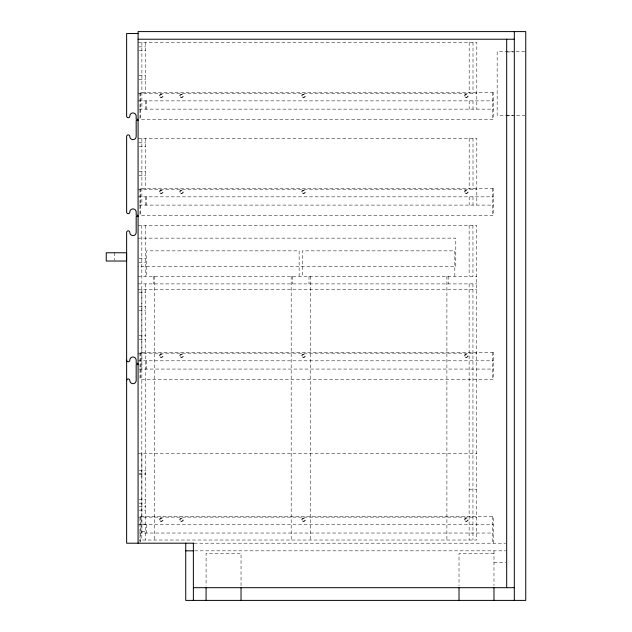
<?xml version="1.0" encoding="UTF-8"?>
<svg xmlns="http://www.w3.org/2000/svg" width="632" height="632" viewBox="0 0 632 632"><rect width="100%" height="100%" fill="white"/><g stroke="black" fill="none" stroke-linecap="round" stroke-linejoin="round"><path stroke-width="0.47" stroke-dasharray="3.16 2.37" d="M138.076 42.407L476.812 42.407L476.812 109.139M139.032 46.863L145.708 46.863M139.032 50.655L145.708 50.655M524.797 51.777L497.155 51.777L497.155 115.332L524.797 115.332M506.682 51.935L513.358 51.935M139.032 75.453L145.708 75.461M139.032 79.261L145.708 79.261M138.076 93.244L476.812 93.244M138.076 100.875L493.339 100.875M139.032 109.139L493.339 109.139M506.682 115.49L513.358 115.49M138.076 138.369L476.812 138.369L476.812 205.1M139.032 142.824L145.708 142.824M139.032 146.624L145.708 146.624M139.032 171.422L145.708 171.422M139.032 175.23L145.708 175.23M138.076 189.213L476.812 189.213M138.076 196.836L493.339 196.836M139.032 205.1L493.339 205.1M138.021 225.434L476.765 225.434L476.765 540.02L138.977 540.02M138.021 238.145L455.791 238.145L455.791 266.743L138.021 266.743M138.977 258.496L145.652 258.488M138.977 262.288L145.652 262.296M138.021 276.279L476.765 276.279M138.021 283.902L476.765 283.902M138.076 289.622L476.812 289.622M138.977 292.166L145.652 292.166M139.032 306.797L145.708 306.797M139.032 310.589L145.708 310.589M139.032 335.395L145.708 335.387M139.032 339.194L145.708 339.187M138.076 353.177L476.812 353.177M138.076 360.809L493.339 360.809M139.032 369.064L493.339 369.064M138.076 453.594L476.812 453.594M139.032 470.761L145.708 470.761M138.977 473.297L145.652 473.297M139.032 474.561L145.708 474.561M469.134 489.184L476.765 489.184M139.032 499.359L145.708 499.351M139.032 503.159L145.708 503.159M138.977 506.343L145.652 506.351M138.977 510.143L145.652 510.15M138.076 517.142L476.812 517.142M141.837 524.133L145.652 524.133M138.076 524.773L493.339 524.773M141.837 531.765L145.652 531.765M139.032 533.037L493.339 533.037M194.174 543.204L505.703 543.204M194.601 550.827L505.711 550.827M493.979 553.371L459.022 553.371L459.022 585.73M493.979 562.267L505.711 562.267M493.979 550.827L493.979 585.73M493.339 543.204L493.339 516.51L139.988 516.51L139.988 542.28M492.707 92.612L492.707 119.306M492.707 188.573L492.707 215.267M492.707 352.545L492.707 379.232M492.707 516.51L492.707 543.204M473.005 42.407L473.005 93.244M473.005 100.875L473.005 109.139M473.005 138.369L473.005 189.213M473.005 196.836L473.005 205.1M472.949 225.434L472.949 276.279M472.949 283.902L472.949 540.02M469.189 42.407L469.189 93.244M469.189 100.875L469.189 109.139M469.189 138.369L469.189 189.213M469.189 196.836L469.189 205.1M469.134 225.434L469.134 276.279M469.134 283.902L469.134 540.02M454.835 276.279L454.835 250.857L302.309 250.857L302.309 276.279M448.167 276.279L448.167 283.902M446.895 276.279L446.895 540.02M310.257 276.279L310.257 540.02M308.985 276.279L308.985 283.902M299.133 276.279L299.133 250.857L146.6 250.857L146.6 276.279M292.458 276.279L292.458 283.902M291.186 276.279L291.186 540.02M241.037 585.73L241.037 553.371L206.079 553.371L206.079 585.73M154.548 276.279L154.548 540.02M153.276 276.279L153.276 283.902M146.34 100.875L146.34 109.139M146.34 196.836L146.34 205.1M146.34 360.809L146.34 369.064M146.34 524.773L146.34 533.037M145.708 42.407L145.708 93.244M145.708 100.875L145.708 109.139M145.708 138.369L145.708 189.213M145.708 196.836L145.708 205.1M145.652 225.434L145.652 276.279M145.652 283.902L145.652 540.02M141.892 42.407L141.892 109.139M141.892 138.369L141.892 205.1M141.892 289.622L141.892 369.064M141.892 453.594L141.892 533.037M141.837 225.434L141.837 540.02M140.62 92.612L140.62 119.306M140.62 188.573L140.62 215.267M140.62 352.545L140.62 379.232M140.62 516.51L140.62 542.28M114.51 252.768L114.51 260.108M493.339 92.612L139.988 92.612L139.988 119.306L493.339 119.306L493.339 92.612M493.339 188.573L139.988 188.573L139.988 215.267L493.339 215.267L493.339 188.573M493.339 352.545L139.988 352.545L139.988 379.232L493.339 379.232L493.339 352.545M160.504 192.918A1.588 1.588 0 0 0 163.143 192.112A1.588 1.588 0 0 0 161.128 190.232A1.588 1.588 0 0 0 160.504 192.918M181.139 193.131A1.588 1.588 0 0 0 183.517 191.757A1.588 1.588 0 0 0 181.139 190.374A1.588 1.588 0 0 0 181.139 193.131M302.886 192.934A1.588 1.588 0 0 0 305.509 192.089A1.588 1.588 0 0 0 303.463 190.24A1.588 1.588 0 0 0 302.886 192.934M465.831 193.115A1.588 1.588 0 0 0 468.233 191.773A1.588 1.588 0 0 0 465.871 190.366A1.588 1.588 0 0 0 465.831 193.115M159.872 192.918A1.588 1.588 0 0 0 162.503 192.112A1.588 1.588 0 0 0 160.496 190.232A1.588 1.588 0 0 0 159.872 192.918M180.499 193.131A1.588 1.588 0 0 0 182.885 191.757A1.588 1.588 0 0 0 180.499 190.374A1.588 1.588 0 0 0 180.499 193.131M302.254 192.934A1.588 1.588 0 0 0 304.869 192.089A1.588 1.588 0 0 0 302.831 190.24A1.588 1.588 0 0 0 302.254 192.934M465.199 193.115A1.588 1.588 0 0 0 467.601 191.773A1.588 1.588 0 0 0 465.239 190.366A1.588 1.588 0 0 0 465.199 193.115M160.504 96.949A1.588 1.588 0 0 0 163.143 96.151A1.588 1.588 0 0 0 161.128 94.271A1.588 1.588 0 0 0 160.504 96.949M180.807 96.909A1.588 1.588 0 0 0 183.462 96.198A1.588 1.588 0 0 0 181.518 94.255A1.588 1.588 0 0 0 180.807 96.909M302.886 96.965A1.588 1.588 0 0 0 305.509 96.119A1.588 1.588 0 0 0 303.463 94.279A1.588 1.588 0 0 0 302.886 96.965M465.831 97.154A1.588 1.588 0 0 0 468.233 95.811A1.588 1.588 0 0 0 465.871 94.405A1.588 1.588 0 0 0 465.831 97.154M159.872 96.949A1.588 1.588 0 0 0 162.503 96.151A1.588 1.588 0 0 0 160.496 94.271A1.588 1.588 0 0 0 159.872 96.949M180.167 96.909A1.588 1.588 0 0 0 182.83 96.198A1.588 1.588 0 0 0 180.886 94.255A1.588 1.588 0 0 0 180.167 96.909M302.254 96.965A1.588 1.588 0 0 0 304.869 96.119A1.588 1.588 0 0 0 302.831 94.279A1.588 1.588 0 0 0 302.254 96.965M465.199 97.154A1.588 1.588 0 0 0 467.601 95.811A1.588 1.588 0 0 0 465.239 94.405A1.588 1.588 0 0 0 465.199 97.154M160.504 520.847A1.588 1.588 0 0 0 163.143 520.049A1.588 1.588 0 0 0 161.128 518.169A1.588 1.588 0 0 0 160.504 520.847M181.139 521.06A1.588 1.588 0 0 0 183.517 519.686A1.588 1.588 0 0 0 181.139 518.311A1.588 1.588 0 0 0 181.139 521.06M302.886 520.863A1.588 1.588 0 0 0 305.509 520.025A1.588 1.588 0 0 0 303.463 518.177A1.588 1.588 0 0 0 302.886 520.863M465.831 521.052A1.588 1.588 0 0 0 468.233 519.709A1.588 1.588 0 0 0 465.871 518.303A1.588 1.588 0 0 0 465.831 521.052M159.872 520.847A1.588 1.588 0 0 0 162.503 520.049A1.588 1.588 0 0 0 160.496 518.169A1.588 1.588 0 0 0 159.872 520.847M180.499 521.06A1.588 1.588 0 0 0 182.885 519.686A1.588 1.588 0 0 0 180.499 518.311A1.588 1.588 0 0 0 180.499 521.06M302.254 520.863A1.588 1.588 0 0 0 304.869 520.025A1.588 1.588 0 0 0 302.831 518.177A1.588 1.588 0 0 0 302.254 520.863M465.199 521.052A1.588 1.588 0 0 0 467.601 519.709A1.588 1.588 0 0 0 465.239 518.303A1.588 1.588 0 0 0 465.199 521.052M160.504 356.882A1.588 1.588 0 0 0 163.143 356.085A1.588 1.588 0 0 0 161.128 354.204A1.588 1.588 0 0 0 160.504 356.882M180.807 356.843A1.588 1.588 0 0 0 183.462 356.132A1.588 1.588 0 0 0 181.518 354.189A1.588 1.588 0 0 0 180.807 356.843M302.886 356.898A1.588 1.588 0 0 0 305.509 356.053A1.588 1.588 0 0 0 303.463 354.212A1.588 1.588 0 0 0 302.886 356.898M465.831 357.088A1.588 1.588 0 0 0 468.233 355.745A1.588 1.588 0 0 0 465.871 354.331A1.588 1.588 0 0 0 465.831 357.088M159.872 356.882A1.588 1.588 0 0 0 162.503 356.085A1.588 1.588 0 0 0 160.496 354.204A1.588 1.588 0 0 0 159.872 356.882M180.167 356.843A1.588 1.588 0 0 0 182.83 356.132A1.588 1.588 0 0 0 180.886 354.189A1.588 1.588 0 0 0 180.167 356.843M302.254 356.898A1.588 1.588 0 0 0 304.869 356.053A1.588 1.588 0 0 0 302.831 354.212A1.588 1.588 0 0 0 302.254 356.898M465.199 357.088A1.588 1.588 0 0 0 467.601 355.745A1.588 1.588 0 0 0 465.239 354.331A1.588 1.588 0 0 0 465.199 357.088"/><path stroke-width="0.95" d="M138.076 33.504L126.637 33.504L126.637 116.122A1.588 1.588 0 0 0 128.225 117.718A1.588 1.588 0 0 0 129.813 116.122A3.176 3.176 0 0 1 132.996 112.946A3.176 3.176 0 0 1 136.172 116.122L136.172 119.306L138.076 119.306M138.076 39.224L514.314 39.224M138.076 120.578L136.172 120.578L136.172 136.465A3.176 3.176 0 0 1 132.996 139.64A3.176 3.176 0 0 1 129.813 136.465A1.588 1.588 0 0 0 128.225 134.877A1.588 1.588 0 0 0 126.637 136.465L126.637 212.091A1.588 1.588 0 0 0 128.225 213.679A1.588 1.588 0 0 0 129.813 212.091A3.176 3.176 0 0 1 132.996 208.916A3.176 3.176 0 0 1 136.172 212.091L136.172 215.267L138.076 215.267M138.076 216.539L136.172 216.539L136.172 232.426A3.176 3.176 0 0 1 132.996 235.61A3.176 3.176 0 0 1 129.813 232.426A1.588 1.588 0 0 0 128.225 230.838A1.588 1.588 0 0 0 126.637 232.426L126.637 543.204L193.827 543.204M138.076 363.345L136.172 363.345L136.172 360.169A3.176 3.176 0 0 0 132.996 356.993A3.176 3.176 0 0 0 129.813 360.169A1.588 1.588 0 0 1 128.225 361.757A1.588 1.588 0 0 1 126.637 360.169M138.076 364.617L136.172 364.617L136.172 380.503A3.176 3.176 0 0 1 132.996 383.687A3.176 3.176 0 0 1 129.813 380.503A1.588 1.588 0 0 0 128.225 378.916A1.588 1.588 0 0 0 126.637 380.503M185.745 550.827L193.621 550.827M193.368 587.689L514.314 587.689M514.314 31.6L514.314 600.4M506.682 39.224L506.682 587.689M493.979 587.665L493.979 600.4M459.022 587.665L459.022 600.4M241.037 587.665L241.037 600.4M206.079 587.665L206.079 600.4M193.368 543.204L193.368 600.4M185.745 543.204L185.745 600.4L525.753 600.4L525.753 31.6L138.076 31.6L138.076 543.204M126.582 252.768L106.247 252.768L106.247 261.024L126.582 261.024L126.582 252.768"/></g></svg>
